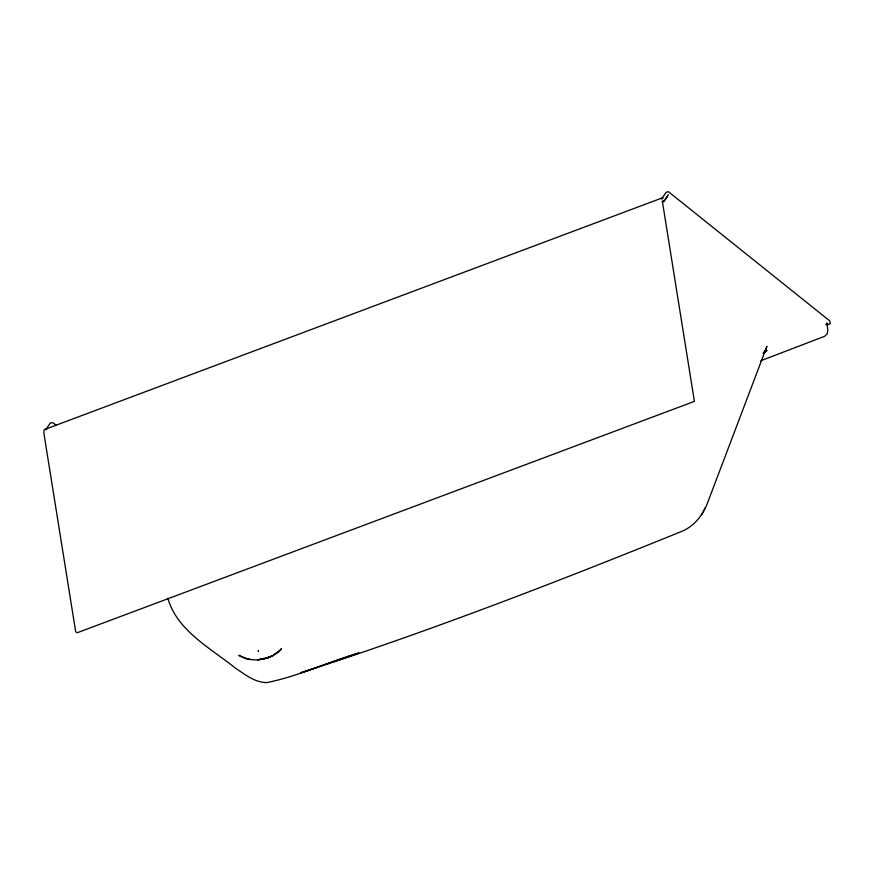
<?xml version="1.0" encoding="UTF-8"?>
<svg xmlns="http://www.w3.org/2000/svg" width="874" height="874" viewBox="0 0 874 874"><rect width="100%" height="100%" fill="white"/><g stroke="black" fill="none" stroke-linecap="round" stroke-linejoin="round"><path stroke-width="1.31" d="M167.808 598.155C177.193 630.908 210.361 647.907 235.161 667.944C244.928 674.335 254.258 682.255 266.526 682.627C298.231 676.454 327.859 662.011 358.821 652.976L300.427 672.893C429.615 631.236 556.29 582.237 682.048 531.261C695.103 525.777 703.789 513.77 708.355 500.736L766.913 346.344L764.51 352.441L765.755 350.277L763.865 352.003M701.549 514.917L705.427 507.521M661.673 198.791L666.174 192.302L668.348 191.635L829.863 320.998L830.3 323.73L827.066 324.942M667.518 196.115L664.524 200.856L663.191 201.675L664.196 200.649M665.092 199.534C663.869 201.118 669.615 193.373 668.249 194.673M825.952 324.691L826.935 322.877L827.82 330.339L827.11 333.879L824.652 336.293L760.741 360.765M278.467 651.928L281.494 648.584C275.856 655.948 266.461 659.215 257.48 659.772L268.689 657.412C259.13 661.028 247.659 660.886 238.864 655.336L245.441 658.111M45.798 429.626L50.452 422.776L52.943 422.841L56.154 425.223M763.046 353.227L767.055 350.354L764.728 351.556M279.079 651.261L273.529 654.659M661.716 198.835L663.104 198.212L661.935 198.027L44.137 429.702L43.831 432.881L75.667 631.64L77.098 632.787L694.404 401.374L662.568 202.626L662.918 200.987L662.011 201.326M45.874 429.593L46.639 429.331M245.31 658.406L250.543 659.52M258.333 651.283A1.803 0.852 -9.1 0 1 258.267 651.13M258.267 650.955A1.803 0.852 -9.1 0 1 258.475 650.606M272.917 655.5L267.925 657.609L272.917 655.5"/></g></svg>
